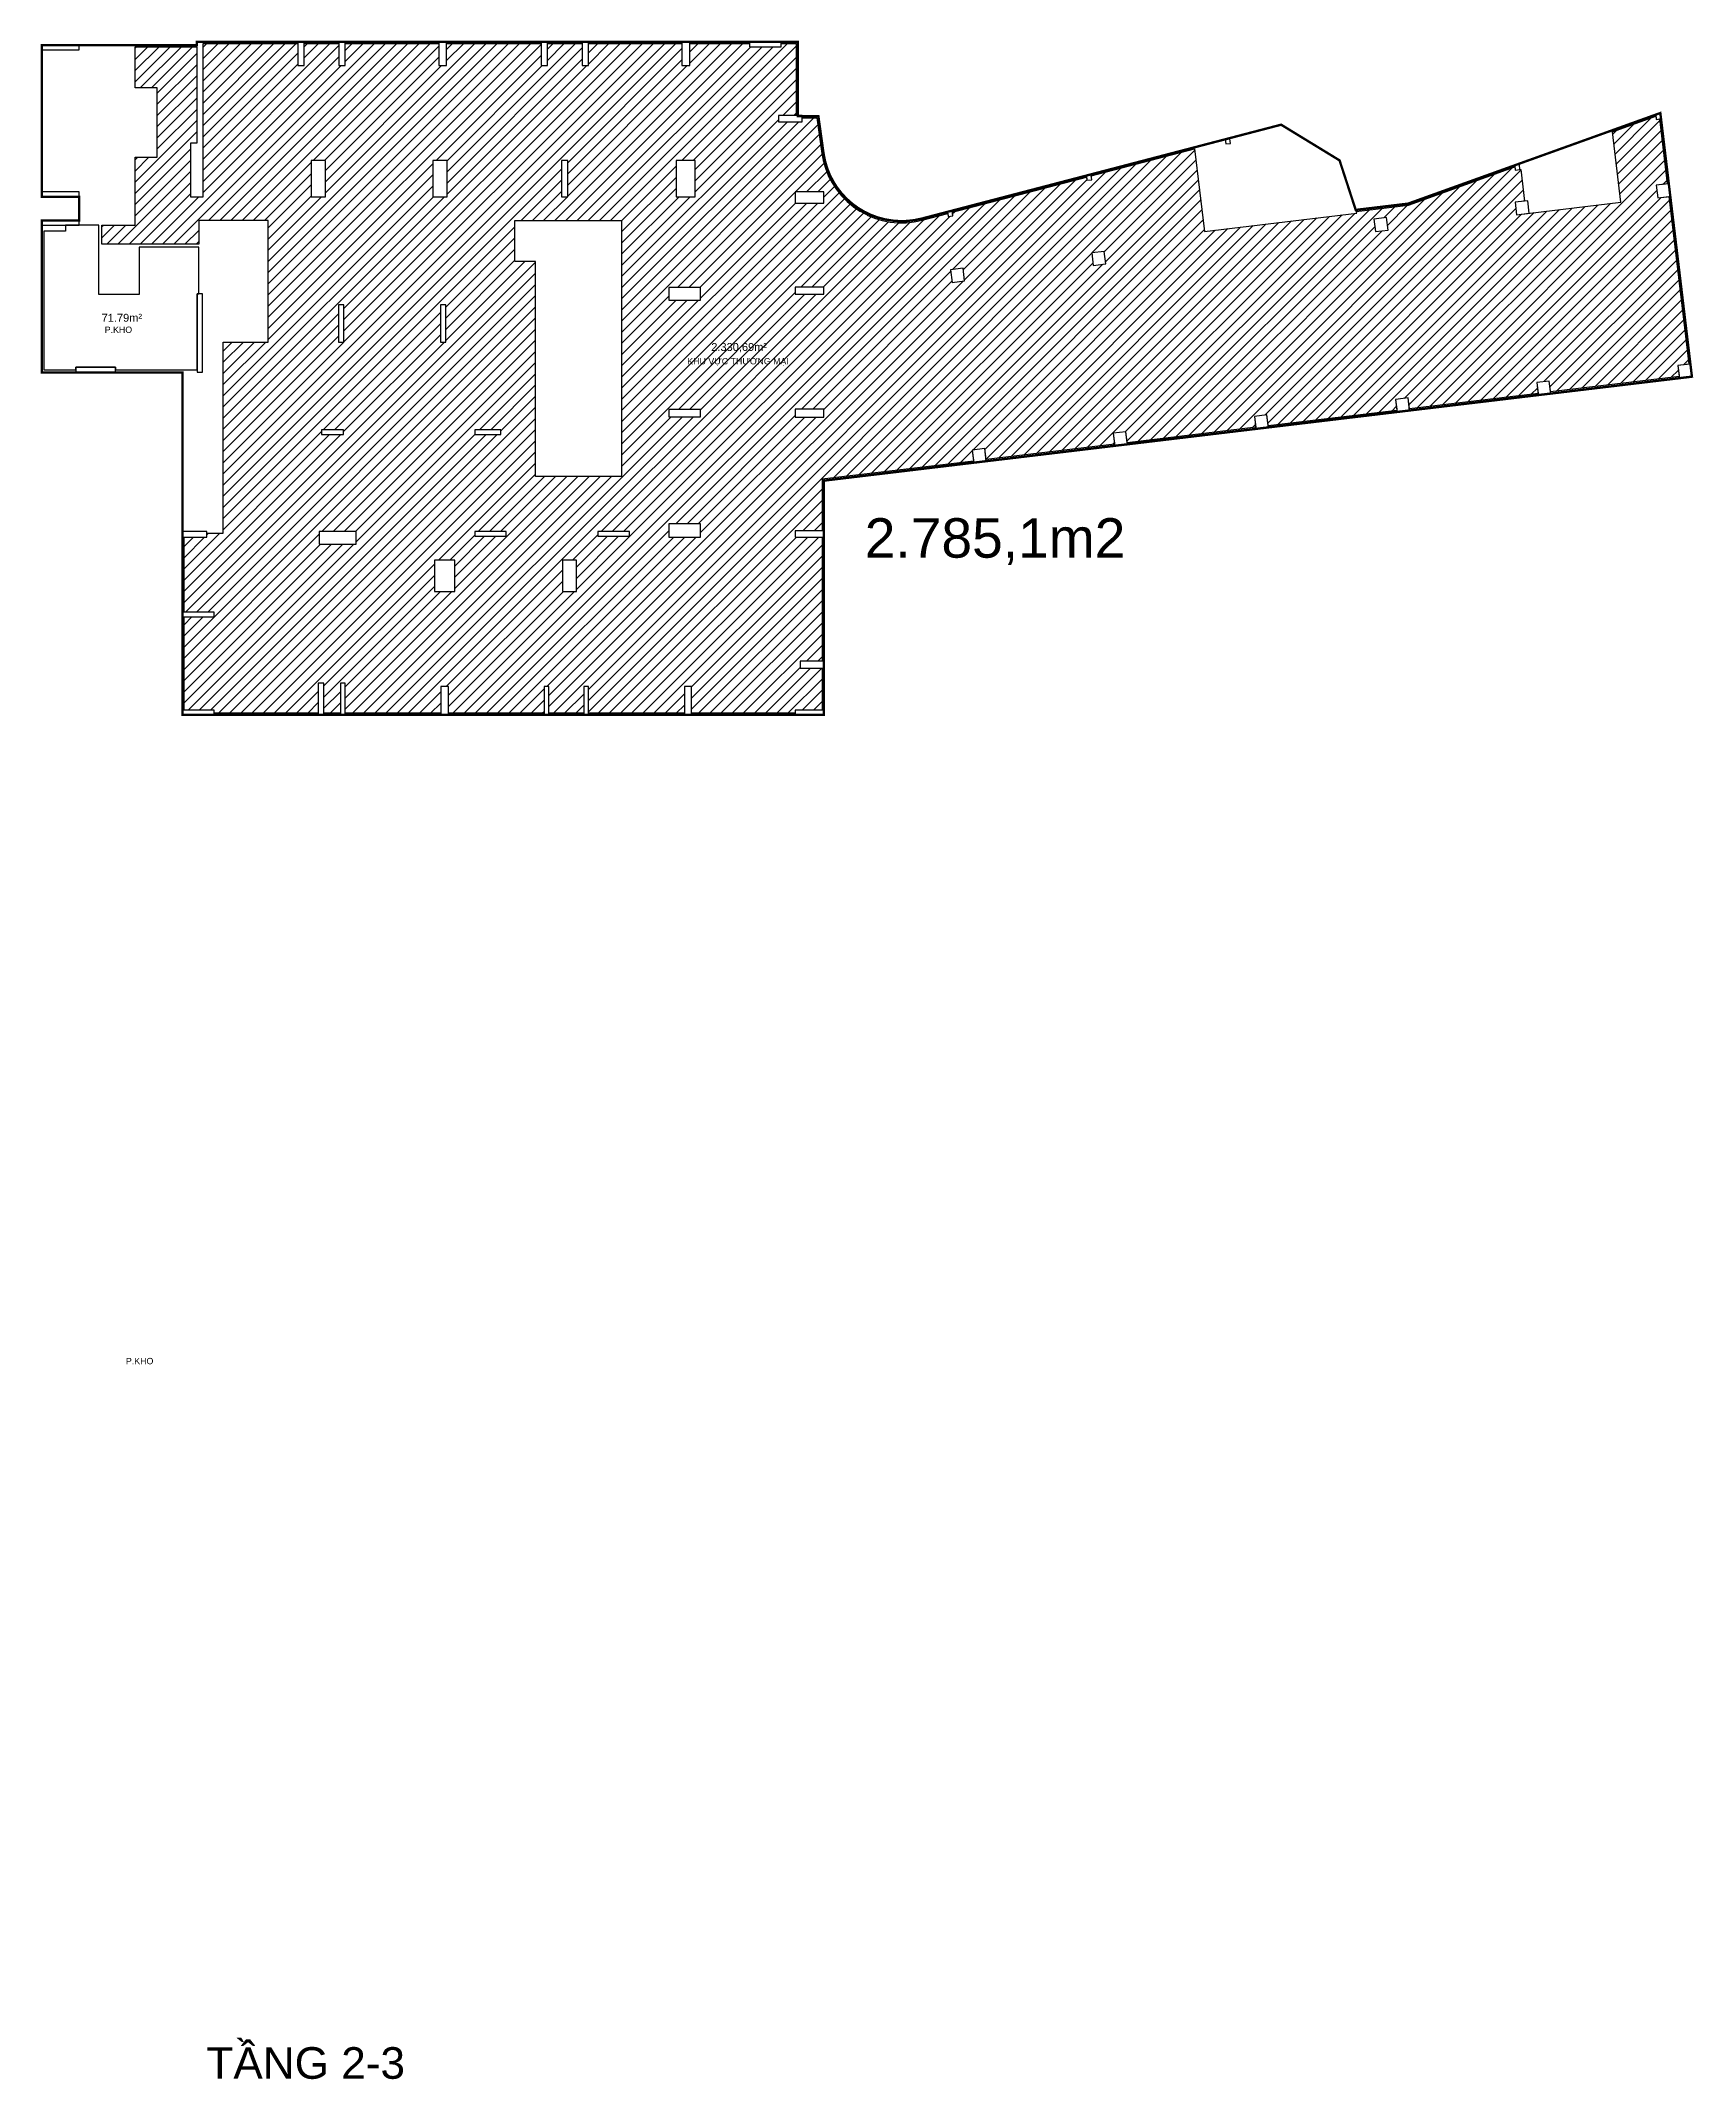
# Model space of a CAD drawing. Header units: millimetres. Extents: x -1033108 to 51274, y -86347 to 92949.
# Drawn here: x -485888 to -381261, y -86347 to 42717 of the extents above; entities that cross this region are included whole.
import ezdxf
from ezdxf.enums import TextEntityAlignment as Align

# ---------------------------------------------------------------- set-up
doc = ezdxf.new("R2010")
doc.units = ezdxf.units.MM
doc.header["$MEASUREMENT"] = 0
doc.linetypes.add('Hidden 1_8_', pattern=[4.7625, 3.175, -1.5875])
doc.layers.add('CHU', color=181, linetype='Continuous', lineweight=5)
doc.layers.add('DT 1', color=230, linetype='Continuous')
doc.layers.add('DT CH', color=5, linetype='Continuous')
doc.styles.add('Arial_3', font='arial_0.ttf', dxfattribs={"height": 400})
doc.styles.add('Arial_6', font='arial_0.ttf', dxfattribs={"height": 440})
doc.styles.get("Standard").update_dxf_attribs({"font": 'arial_0.ttf'})

msp = doc.modelspace()

# ---------------------------------------------------------------- hatches: boundary and pattern name
at = {"layer": 'DT CH'}
h = msp.add_hatch(dxfattribs=at)
h.set_pattern_fill('AL_TUONG', color=256, scale=5)
h.set_pattern_definition([(45, (-477314.2, -65464.6), (-353.5534, 353.5534), [])])
h.paths.add_polyline_path([(-382811, 32855), (-383506, 32771), (-383601, 33566), (-382907, 33649), (-383400, 37765), (-383598, 37741), (-383622, 37937), (-386374, 36948), (-385840, 32494), (-392443, 31703), (-392538, 32497), (-391942, 32569), (-392182, 34574), (-392232, 34568), (-392530, 34532), (-392553, 34728), (-399293, 32307), (-402600, 31910), (-402565, 31804), (-412208, 30649), (-412833, 35868), (-419376, 34159), (-419347, 33920), (-419645, 33885), (-419669, 34082), (-428165, 31862), (-428137, 31624), (-428435, 31588), (-428458, 31786), (-430090, 31359), (-430585, 31252), (-431093, 31193), (-431603, 31195), (-432111, 31238), (-432610, 31341), (-433100, 31485), (-433569, 31685), (-434020, 31922), (-434440, 32212), (-434835, 32534), (-435187, 32898), (-435192, 32904), (-435513, 33295), (-435787, 33725), (-436026, 34176), (-436208, 34648), (-436211, 34656), (-436354, 35141), (-436428, 35587), (-436741, 37842), (-437684, 37842), (-437684, 37592), (-439184, 37592), (-439184, 37992), (-438064, 37992), (-438064, 42542), (-439014, 42542), (-439014, 42342), (-441016, 42342), (-441016, 42542), (-444789, 42542), (-444789, 41142), (-445289, 41142), (-445289, 42542), (-451214, 42542), (-451214, 41142), (-451614, 41142), (-451614, 42542), (-453814, 42542), (-453814, 41142), (-454214, 41142), (-454214, 42542), (-460189, 42542), (-460189, 41142), (-460689, 41142), (-460689, 42542), (-466614, 42542), (-466614, 41142), (-467014, 41142), (-467014, 42542), (-469214, 42542), (-469214, 41142), (-469614, 41142), (-469614, 42542), (-475614, 42542), (-475614, 32842), (-476414, 32842), (-476414, 36242), (-476014, 36242), (-476014, 42342), (-479914, 42342), (-479914, 39742), (-478514, 39742), (-478514, 35342), (-479914, 35342), (-479914, 31042), (-482014, 31042), (-482014, 29842), (-475889, 29842), (-475889, 31342), (-471489, 31342), (-471489, 23640), (-474339, 23640), (-474339, 11542), (-475363, 11542), (-475363, 11292), (-476814, 11292), (-476814, 6542), (-474914, 6542), (-474914, 6242), (-476814, 6242), (-476814, 342), (-474914, 342), (-474914, 142), (-468314, 142), (-468314, 2042), (-467964, 2042), (-467964, 142), (-466914, 142), (-466914, 2041), (-466914, 2042), (-466614, 2042), (-466612, 142), (-460565, 142), (-460565, 1842), (-460065, 1842), (-460065, 140), (-454016, 140), (-454014, 1842), (-453714, 1842), (-453714, 142), (-451513, 142), (-451513, 1842), (-451213, 1842), (-451213, 142), (-445138, 142), (-445138, 1842), (-444688, 1842), (-444688, 142), (-438114, 142), (-438114, 342), (-436414, 342), (-436414, 2992), (-437814, 2992), (-437814, 3444), (-436414, 3444), (-436414, 11292), (-438114, 11292), (-438114, 11692), (-436414, 11692), (-436414, 14954), (-426832, 16110), (-426914, 16797), (-426120, 16892), (-426037, 16197), (-417895, 17173), (-417978, 17868), (-417184, 17963), (-417101, 17268), (-408959, 18243), (-409042, 18938), (-408248, 19033), (-408248, 19033), (-408165, 18338), (-400023, 19313), (-400106, 20008), (-399312, 20104), (-399229, 19409), (-391087, 20384), (-391170, 21079), (-390376, 21174), (-390292, 20479), (-382151, 21454), (-382234, 22147), (-381539, 22231)])
h.paths.add_polyline_path([(-438114, 19392), (-436314, 19392), (-436314, 18892), (-438114, 18892)], flags=16)
h.paths.add_polyline_path([(-438114, 26667), (-438114, 27117), (-436314, 27117), (-436314, 26667)], flags=16)
h.paths.add_polyline_path([(-444114, 19367), (-444114, 18917), (-446114, 18917), (-446114, 19367)], flags=16)
h.paths.add_polyline_path([(-444114, 26292), (-446114, 26292), (-446114, 27092), (-444114, 27092)], flags=16)
h.paths.add_polyline_path([(-438114, 32442), (-438114, 33142), (-436314, 33142), (-436314, 32442)], flags=16)
h.paths.add_polyline_path([(-449114, 15122), (-454564, 15122), (-454564, 28739), (-455864, 28732), (-455864, 31332), (-449114, 31332)], flags=16)
h.paths.add_polyline_path([(-444464, 32842), (-445663, 32842), (-445663, 35142), (-444464, 35142)], flags=16)
h.paths.add_polyline_path([(-428187, 27421), (-428282, 28216), (-427488, 28311), (-427393, 27516)], flags=16)
h.paths.add_polyline_path([(-444114, 12142), (-444114, 11292), (-446114, 11292), (-446114, 12142)], flags=16)
h.paths.add_polyline_path([(-448614, 11642), (-448614, 11342), (-450614, 11342), (-450614, 11642)], flags=16)
h.paths.add_polyline_path([(-452514, 32842), (-452914, 32842), (-452914, 35142), (-452514, 35142)], flags=16)
h.paths.add_polyline_path([(-451964, 9842), (-451964, 7842), (-452863, 7842), (-452863, 9842)], flags=16)
h.paths.add_polyline_path([(-456764, 18092), (-456764, 17792), (-458414, 17792), (-458414, 18092)], flags=16)
h.paths.add_polyline_path([(-419251, 28492), (-419346, 29286), (-418552, 29381), (-418457, 28587)], flags=16)
h.paths.add_polyline_path([(-456414, 11642), (-456414, 11342), (-458414, 11342), (-458414, 11642)], flags=16)
h.paths.add_polyline_path([(-460239, 23642), (-460589, 23642), (-460589, 25992), (-460239, 25992)], flags=16)
h.paths.add_polyline_path([(-460164, 32842), (-461064, 32842), (-461064, 35142), (-460164, 35142)], flags=16)
h.paths.add_polyline_path([(-459664, 9842), (-459664, 7842), (-460964, 7842), (-460964, 9842)], flags=16)
h.paths.add_polyline_path([(-466689, 23642), (-467039, 23642), (-467039, 25992), (-466689, 25992)], flags=16)
h.paths.add_polyline_path([(-466714, 18092), (-466714, 17792), (-468114, 17792), (-468114, 18092)], flags=16)
h.paths.add_polyline_path([(-465914, 11642), (-465914, 10842), (-468264, 10842), (-468264, 11642)], flags=16)
h.paths.add_polyline_path([(-467864, 32842), (-468764, 32842), (-468764, 35142), (-467864, 35142)], flags=16)
h.paths.add_polyline_path([(-401379, 30633), (-401474, 31427), (-400680, 31522), (-400584, 30728)], flags=16)

# ---------------------------------------------------------------- linework, layer by layer
at = {"layer": 'DT 1', "linetype": 'Hidden 1_8_', "ltscale": 150, "const_width": 150}
msp.add_lwpolyline([(-381344, 21450), (-383344, 38143), (-399315, 32405), (-402631, 32007), (-403653, 35143), (-407352, 37403), (-430112, 31457, -0.4487796), (-436328, 35602), (-436654, 37942), (-437963, 37942), (-437963, 42642), (-476013, 42642), (-476013, 42442), (-485813, 42442), (-485813, 32842), (-483463, 32842), (-483463, 31342), (-485813, 31342), (-485813, 21717), (-476913, 21717), (-476913, 42), (-436313, 42), (-436313, 14866)], format="xyb", close=True, dxfattribs=at)
at = {"layer": 'DT 1', "ltscale": 1000, "elevation": 0}
for points in [[(-469214, 42642), (-469614, 42642), (-469614, 41142), (-469214, 41142)], [(-453814, 42642), (-454214, 42642), (-454214, 41142), (-453814, 41142)], [(-451214, 42642), (-451614, 42642), (-451614, 41142), (-451214, 41142)], [(-467864, 35142), (-468764, 35142), (-468764, 32842), (-467864, 32842)], [(-460164, 35142), (-461064, 35142), (-461064, 32842), (-460164, 32842)], [(-452514, 35142), (-452914, 35142), (-452914, 32842), (-452514, 32842)], [(-483463, 32842), (-483463, 33142), (-485813, 33142), (-485813, 32842)], [(-483464, 31042), (-483464, 31342), (-485814, 31342), (-485814, 31042)], [(-466689, 25992), (-467039, 25992), (-467039, 23642), (-466689, 23642)], [(-460239, 25992), (-460589, 25992), (-460589, 23642), (-460239, 23642)], [(-451964, 9842), (-452863, 9842), (-452863, 7842), (-451964, 7842)], [(-460065, 1842), (-460565, 1842), (-460565, 42), (-460065, 42)], [(-453714, 1842), (-454014, 1842), (-454014, 42), (-453714, 42)], [(-451213, 1842), (-451513, 1842), (-451513, 42), (-451213, 42)]]:
    msp.add_lwpolyline(points, close=True, dxfattribs=at)
at = {"layer": 'DT 1', "ltscale": 1000}
for points in [[(-466614, 42642), (-467014, 42642), (-467014, 41142), (-466614, 41142)], [(-460689, 41142), (-460189, 41142), (-460189, 42642), (-460689, 42642)], [(-444789, 42642), (-445289, 42642), (-445289, 41142), (-444789, 41142)], [(-441014, 42642), (-441014, 42342), (-439014, 42342), (-439014, 42642)], [(-483464, 42142), (-483464, 42442), (-485814, 42442), (-485814, 42142)], [(-439184, 37992), (-439184, 37592), (-437684, 37592), (-437684, 37992)], [(-383634, 38039), (-383598, 37741), (-383300, 37777), (-383336, 38075)], [(-410892, 36479), (-410856, 36181), (-410558, 36217), (-410594, 36515)], [(-444464, 35142), (-445663, 35142), (-445663, 32842), (-444464, 32842)], [(-392566, 34830), (-392530, 34532), (-392232, 34568), (-392268, 34866)], [(-419681, 34182), (-419645, 33885), (-419347, 33920), (-419383, 34218)], [(-438114, 33142), (-438114, 32442), (-436314, 32442), (-436314, 33142)], [(-428470, 31886), (-428435, 31588), (-428137, 31624), (-428172, 31922)], [(-438114, 27117), (-438114, 26667), (-436314, 26667), (-436314, 27117)], [(-475989, 21742), (-475639, 21742), (-475639, 26692), (-475989, 26692)], [(-446114, 27092), (-446114, 26292), (-444114, 26292), (-444114, 27092)], [(-481164, 21742), (-481164, 22042), (-483664, 22042), (-483664, 21742)], [(-446114, 19367), (-446114, 18917), (-444114, 18917), (-444114, 19367)], [(-438114, 19392), (-438114, 18892), (-436314, 18892), (-436314, 19392)], [(-466714, 17792), (-466714, 18092), (-468114, 18092), (-468114, 17792)], [(-456764, 17792), (-456764, 18092), (-458414, 18092), (-458414, 17792)], [(-475363, 11292), (-475363, 11642), (-476913, 11642), (-476913, 11292)], [(-468264, 11642), (-468264, 10842), (-465914, 10842), (-465914, 11642)], [(-456414, 11342), (-456414, 11642), (-458414, 11642), (-458414, 11342)], [(-448614, 11342), (-448614, 11642), (-450614, 11642), (-450614, 11342)], [(-446114, 12142), (-446114, 11292), (-444114, 11292), (-444114, 12142)], [(-438114, 11692), (-438114, 11292), (-436314, 11292), (-436314, 11692)], [(-459664, 9842), (-460964, 9842), (-460964, 7842), (-459664, 7842)], [(-474914, 6242), (-474914, 6542), (-476914, 6542), (-476914, 6242)], [(-436314, 2992), (-436314, 3442), (-437814, 3442), (-437814, 2992)], [(-467964, 2042), (-468314, 2042), (-468314, 42), (-467964, 42)], [(-466614, 2042), (-466914, 2042), (-466914, 42), (-466614, 42)], [(-444688, 1842), (-445138, 1842), (-445138, 42), (-444688, 42)], [(-474914, 42), (-474914, 342), (-476914, 342), (-476914, 42)], [(-436314, 42), (-436314, 342), (-438114, 342), (-438114, 42)]]:
    msp.add_lwpolyline(points, close=True, dxfattribs=at)
at = {"layer": 'DT 1'}
for points in [[(-475889, 31342), (-475889, 29842), (-482014, 29842), (-482014, 31042), (-479914, 31042), (-479914, 35342), (-478514, 35342), (-478514, 39742), (-479914, 39742), (-479914, 42342), (-476014, 42342), (-476014, 36242), (-476414, 36242), (-476414, 32842), (-475614, 32842), (-475614, 42542), (-469614, 42542), (-469614, 41142), (-469214, 41142), (-469214, 42542), (-467014, 42542), (-467014, 41142), (-466614, 41142), (-466614, 42542), (-460689, 42542), (-460689, 41142), (-460189, 41142), (-460189, 42542), (-454214, 42542), (-454214, 41142), (-453814, 41142), (-453814, 42542), (-451614, 42542), (-451614, 41142), (-451214, 41142), (-451214, 42542), (-445289, 42542), (-445289, 41142), (-444789, 41142), (-444789, 42542), (-441016, 42542), (-441016, 42342), (-439014, 42342), (-439014, 42542), (-438064, 42542), (-438064, 37992), (-439184, 37992), (-439184, 37592), (-437684, 37592), (-437684, 37842), (-436741, 37842), (-436428, 35588), (-436427, 35585), (-436355, 35147), (-436352, 35135), (-436211, 34656), (-436208, 34648), (-436028, 34181), (-436023, 34171), (-435789, 33729), (-435785, 33722), (-435516, 33300), (-435509, 33291), (-435192, 32904), (-435187, 32898), (-434840, 32538), (-434831, 32530), (-434443, 32214), (-434437, 32209), (-434025, 31926), (-434015, 31919), (-433572, 31687), (-433565, 31683), (-433105, 31487), (-433094, 31483), (-432614, 31343), (-432606, 31341), (-432117, 31239), (-432105, 31238), (-431607, 31196), (-431599, 31195), (-431099, 31193), (-431087, 31194), (-430590, 31251), (-430580, 31253), (-430092, 31359), (-430088, 31360), (-428458, 31786), (-428435, 31588), (-428137, 31624), (-428165, 31862), (-419669, 34082), (-419645, 33885), (-419347, 33920), (-419376, 34159), (-412833, 35868), (-412208, 30649), (-402565, 31804), (-402600, 31910), (-399293, 32307), (-392553, 34728), (-392530, 34532), (-392232, 34568), (-392182, 34574), (-391942, 32569), (-392538, 32497), (-392443, 31703), (-385840, 32494), (-386374, 36948), (-383622, 37937), (-383598, 37741), (-383400, 37765), (-382907, 33649), (-383601, 33566), (-383506, 32771), (-382811, 32855), (-381539, 22231), (-382234, 22147), (-382151, 21454), (-390293, 20479), (-390376, 21174), (-391170, 21079), (-391087, 20384), (-399229, 19409), (-399312, 20104), (-400106, 20008), (-400023, 19313), (-408165, 18338), (-408248, 19033), (-409042, 18938), (-408959, 18243), (-417101, 17268), (-417184, 17963), (-417978, 17868), (-417895, 17173), (-426037, 16197), (-426120, 16892), (-426914, 16797), (-426832, 16110), (-436414, 14954), (-436414, 11692), (-438114, 11692), (-438114, 11292), (-436414, 11292), (-436414, 3444), (-437814, 3444), (-437814, 2992), (-436414, 2992), (-436414, 342), (-438114, 342), (-438114, 142), (-444688, 142), (-444688, 1842), (-445138, 1842), (-445138, 142), (-451214, 142), (-451213, 1842), (-451513, 1842), (-451513, 142), (-453714, 142), (-453714, 1842), (-454014, 1842), (-454016, 140), (-460065, 140), (-460065, 1842), (-460565, 1842), (-460564, 142), (-466612, 142), (-466614, 2042), (-466914, 2041), (-466914, 142), (-467964, 142), (-467964, 2042), (-468314, 2042), (-468314, 142), (-474914, 142), (-474914, 342), (-476814, 342), (-476814, 6242), (-474914, 6242), (-474914, 6542), (-476814, 6542), (-476814, 11292), (-475363, 11292), (-475364, 11542), (-474339, 11542), (-474339, 23640), (-471489, 23640), (-471489, 31342)], [(-475989, 26692), (-475889, 26692), (-475889, 29652), (-479654, 29652), (-479654, 26642), (-482214, 26642), (-482214, 31042), (-484314, 31042), (-484314, 30666), (-485689, 30666), (-485689, 21892), (-483664, 21892), (-483664, 22042), (-481164, 22042), (-481164, 21892), (-475989, 21892)], [(-455864, 31332), (-449114, 31332), (-449114, 15122), (-454564, 15122), (-454564, 28739), (-455864, 28732)]]:
    msp.add_lwpolyline(points, close=True, dxfattribs=at)
at = {"layer": 'DT 1', "lineweight": 25}
for points in [[(-382807, 33661), (-383601, 33566), (-383506, 32771), (-382712, 32867)], [(-391743, 32592), (-392538, 32497), (-392443, 31703), (-391648, 31798)], [(-400680, 31522), (-401474, 31427), (-401379, 30633), (-400584, 30728)], [(-418552, 29381), (-419346, 29286), (-419251, 28492), (-418457, 28587)], [(-427488, 28311), (-428282, 28216), (-428187, 27421), (-427393, 27516)], [(-382234, 22147), (-382138, 21353), (-381344, 21448), (-381439, 22242)], [(-391170, 21079), (-391075, 20285), (-390281, 20380), (-390376, 21174)], [(-399312, 20104), (-400106, 20008), (-400011, 19214), (-399217, 19309)], [(-408248, 19033), (-409042, 18938), (-408947, 18144), (-408153, 18239)], [(-426120, 16892), (-426914, 16797), (-426819, 16003), (-426025, 16098)], [(-417184, 17963), (-417978, 17868), (-417883, 17073), (-417089, 17168)]]:
    msp.add_lwpolyline(points, close=True, dxfattribs=at)
at = {"layer": 'DT CH'}
msp.add_lwpolyline([(-475989, 26692), (-475889, 26692), (-475889, 29652), (-479654, 29652), (-479654, 26642), (-482214, 26642), (-482214, 31042), (-483464, 31042), (-483464, 31042), (-484314, 31042), (-484314, 30666), (-485689, 30666), (-485689, 21892), (-483664, 21892), (-483664, 22042), (-481164, 22042), (-481164, 21892), (-475989, 21892)], close=True, dxfattribs=at)

# ---------------------------------------------------------------- texts
at = {"layer": 'CHU', "color": 7, "line_spacing_factor": 0.936439}
for s, insert, char_height, width, attachment_point, style in [('\\pt2540,5080,7620,10160,12700,15240,17780,20320,22860,25400,27940,30480,33020,35560,38100,40640,43180,45720,48260,50800,53340,55880,58420,60960,63500,66040,68580,71120,73660,76200,78740,81280;P.KHO', (-481840, 24621), 400, 1803.86, 1, 'Arial_3'), ('\\pt2540,5080,7620,10160,12700,15240,17780,20320,22860,25400,27940,30480,33020,35560,38100,40640,43180,45720,48260,50800,53340,55880,58420,60960,63500,66040,68580,71120,73660,76200,78740,81280;KHU VỰC THƯƠNG MẠI', (-444955, 22626), 400, 6627.62, 1, 'Arial_3'), ('\\pt2540,5080,7620,10160,12700,15240,17780,20320,22860,25400,27940,30480,33020,35560,38100,40640,43180,45720,48260,50800,53340,55880,58420,60960,63500,66040,68580,71120,73660,76200,78740,81280;P.KHO', (-480497, -40676), 400, 1803.86, 1, 'Arial_3'), ('\\pt5080,10160,15240,20320,25400,30480,35560,40640,45720,50800,55880,60960,66040,71120,76200,81280,86360,91440,96520,1.01600E+005,1.06680E+005,1.11760E+005,1.16840E+005,1.21920E+005,1.27000E+005,1.32080E+005,1.37160E+005,1.42240E+005,1.47320E+005,1.52400E+005,1.57480E+005,1.62560E+005;TẦNG 2-3', (-462826, -84318), 2000, 28969.91, 3, 'Arial_6')]:
    msp.add_mtext(s, dxfattribs=dict(at, insert=insert, char_height=char_height, width=width, attachment_point=attachment_point, style=style))
at = {"layer": 'DT 1'}
for s, height, p in [('71.79m²', 500, (-480756, 25178)), ('2.330,69m²', 500, (-441670, 23328)), ('2.785,1m2', 2500, (-425466, 11238))]:
    msp.add_text(s, height=height, dxfattribs=at).set_placement(p, align=Align.MIDDLE_CENTER)

doc.saveas('drawing.dxf')
